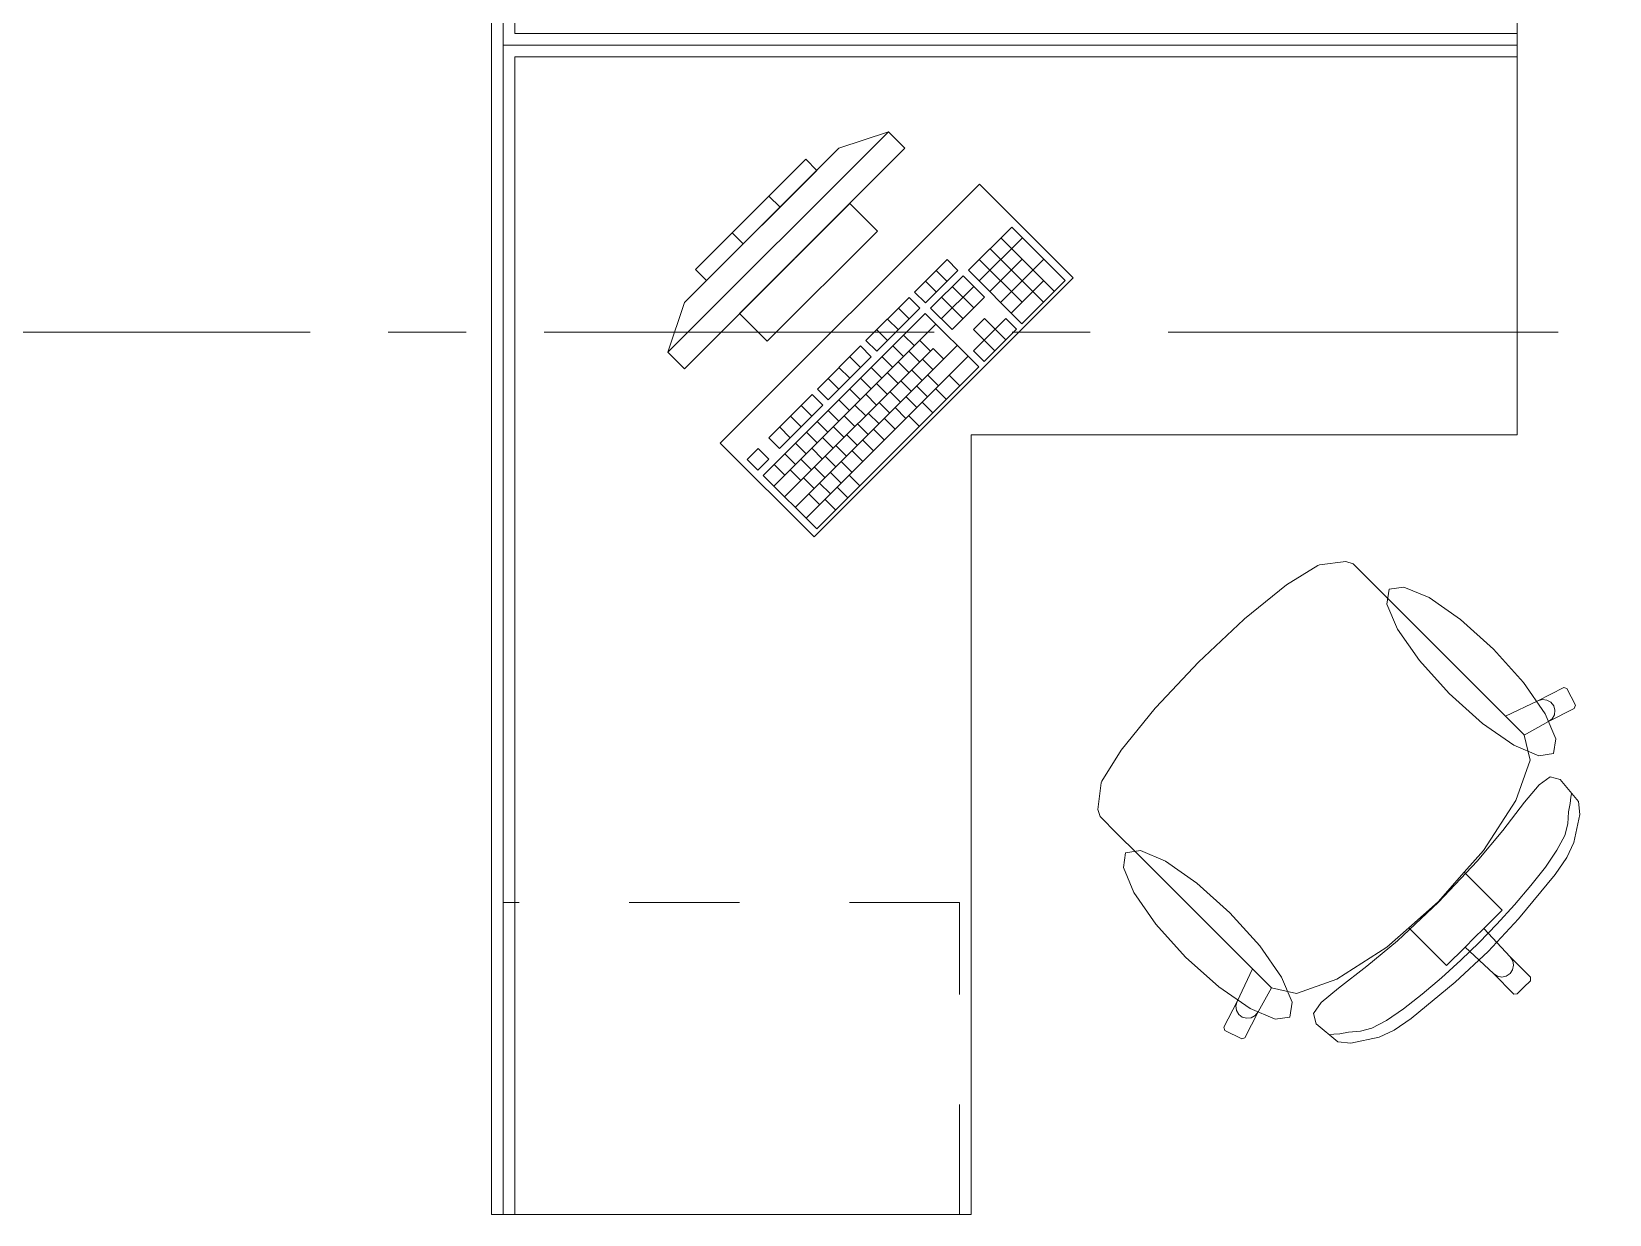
# Model space of a CAD drawing. Header units: inches. Extents: x -38 to 5698, y -33 to 92.
# Drawn here: x 126.109 to 128.132, y 33.275 to 34.793 of the extents above; entities that cross this region are included whole.
import ezdxf

# ---------------------------------------------------------------- set-up
doc = ezdxf.new("R2010")
doc.units = ezdxf.units.IN
doc.header["$MEASUREMENT"] = 0
doc.linetypes.add('Punto & Raya', pattern=[0.65, 0.5, -0.075, 0, -0.075])
doc.linetypes.add('Rayas', pattern=[0.282222, 0.141111, -0.141111])
doc.layers.add('Interior - Mobiliario', color=7, linetype='Continuous')
doc.layers.add('Marcador - Secciones', color=251, linetype='Continuous')

msp = doc.modelspace()

# ---------------------------------------------------------------- linework, layer by layer
at = {"layer": 'Interior - Mobiliario', "color": 175, "linetype": 'Continuous', "lineweight": 13}
for p, q in [((126.699, 34.79), (126.699, 36.275)), ((126.729, 36.275), (126.729, 34.79)), ((126.699, 34.76), (126.699, 34.79)), ((126.729, 34.79), (128.014, 34.79)), ((128.014, 34.79), (128.014, 34.76)), ((126.699, 33.275), (126.699, 34.76)), ((126.729, 34.76), (126.729, 33.275)), ((128.014, 34.76), (126.729, 34.76)), ((127.2079, 34.6639), (126.9251, 34.3811)), ((127.2079, 34.6639), (127.1443, 34.6427)), ((127.2291, 34.6427), (127.2079, 34.6639)), ((126.9463, 34.3599), (127.2291, 34.6427)), ((126.9463, 34.4447), (127.1443, 34.6427)), ((127.1019, 34.6286), (126.9604, 34.4871)), ((127.116, 34.6144), (127.1019, 34.6286)), ((126.9746, 34.473), (127.116, 34.6144)), ((127.0689, 34.5673), (127.0547, 34.5814)), ((127.1584, 34.572), (127.017, 34.4306)), ((127.1938, 34.5366), (127.1584, 34.572)), ((127.0217, 34.5201), (127.0076, 34.5343)), ((127.0524, 34.3952), (127.1938, 34.5366)), ((127.3659, 34.5416), (127.3105, 34.4862)), ((127.4345, 34.473), (127.3659, 34.5416)), ((127.3242, 34.4725), (127.3796, 34.5279)), ((127.4068, 34.4453), (127.3382, 34.5139)), ((127.4206, 34.4592), (127.352, 34.5278)), ((127.283, 34.4999), (127.2415, 34.4583)), ((127.2967, 34.4861), (127.283, 34.4999)), ((127.3792, 34.4452), (127.3243, 34.5001)), ((127.3379, 34.4588), (127.3795, 34.5003)), ((127.3516, 34.4451), (127.407, 34.5005)), ((126.9604, 34.4871), (126.9746, 34.473)), ((127.2552, 34.4446), (127.2967, 34.4861)), ((127.3036, 34.4793), (127.262, 34.4377)), ((127.2829, 34.4723), (127.2692, 34.486)), ((127.331, 34.4519), (127.3036, 34.4793)), ((127.3105, 34.4862), (127.3791, 34.4176)), ((127.2415, 34.4583), (127.2552, 34.4446)), ((127.269, 34.4584), (127.2553, 34.4722)), ((127.2757, 34.424), (127.3173, 34.4656)), ((127.3172, 34.438), (127.2897, 34.4654)), ((127.3654, 34.4314), (127.4069, 34.4729)), ((127.3791, 34.4176), (127.4345, 34.473)), ((126.9251, 34.3811), (126.9463, 34.4447)), ((127.2345, 34.4514), (127.1791, 34.396)), ((127.1929, 34.3823), (127.2482, 34.4377)), ((127.2344, 34.4238), (127.2207, 34.4375)), ((127.2482, 34.4377), (127.2345, 34.4514)), ((127.262, 34.4377), (127.2895, 34.4103)), ((127.3033, 34.4242), (127.2759, 34.4516)), ((127.2895, 34.4103), (127.331, 34.4519)), ((127.017, 34.4306), (127.0524, 34.3952)), ((127.2551, 34.4308), (127.0474, 34.2231)), ((127.0611, 34.2094), (127.2688, 34.4171)), ((127.2206, 34.41), (127.2068, 34.4237)), ((127.3237, 34.3623), (127.2551, 34.4308)), ((127.3309, 34.4243), (127.317, 34.4104)), ((127.3446, 34.4106), (127.3309, 34.4243)), ((127.3584, 34.4244), (127.3446, 34.4106)), ((127.3721, 34.4107), (127.3584, 34.4244)), ((127.1791, 34.396), (127.1929, 34.3823)), ((127.2067, 34.3961), (127.193, 34.4098)), ((127.2411, 34.3894), (127.2274, 34.4031)), ((127.2618, 34.3826), (127.248, 34.3963)), ((127.3307, 34.3967), (127.3169, 34.3829)), ((127.317, 34.4104), (127.3307, 34.3967)), ((127.3306, 34.3692), (127.3721, 34.4107)), ((127.3307, 34.3967), (127.3446, 34.4106)), ((127.3444, 34.383), (127.3307, 34.3967)), ((127.3583, 34.3969), (127.3446, 34.4106)), ((126.9251, 34.3811), (126.9463, 34.3599)), ((127.0748, 34.1957), (127.2652, 34.3861)), ((127.0885, 34.182), (127.2962, 34.3897)), ((127.1022, 34.1683), (127.31, 34.376)), ((127.1722, 34.3891), (127.1168, 34.3337)), ((127.1305, 34.32), (127.1859, 34.3754)), ((127.1721, 34.3615), (127.1584, 34.3752)), ((127.1859, 34.3754), (127.1722, 34.3891)), ((127.2134, 34.3617), (127.1997, 34.3754)), ((127.2273, 34.3756), (127.2136, 34.3893)), ((127.2479, 34.3688), (127.2342, 34.3825)), ((127.2789, 34.3724), (127.2652, 34.3861)), ((127.3169, 34.3829), (127.3306, 34.3692)), ((127.116, 34.1545), (127.3237, 34.3623)), ((127.1582, 34.3477), (127.1445, 34.3614)), ((127.1996, 34.3479), (127.1859, 34.3616)), ((127.2202, 34.3411), (127.2065, 34.3548)), ((127.2341, 34.3549), (127.2204, 34.3686)), ((127.2512, 34.3447), (127.2375, 34.3584)), ((127.2651, 34.3585), (127.2514, 34.3722)), ((127.1168, 34.3337), (127.1305, 34.32)), ((127.1444, 34.3338), (127.1307, 34.3475)), ((127.1719, 34.3202), (127.1582, 34.3339)), ((127.1857, 34.334), (127.172, 34.3477)), ((127.2064, 34.3272), (127.1927, 34.3409)), ((127.2374, 34.3308), (127.2237, 34.3445)), ((127.258, 34.324), (127.2443, 34.3377)), ((127.2719, 34.3379), (127.2582, 34.3516)), ((127.2821, 34.3207), (127.2684, 34.3344)), ((127.2994, 34.338), (127.2857, 34.3517)), ((127.1099, 34.3268), (127.0545, 34.2714)), ((127.0682, 34.2577), (127.1236, 34.313)), ((127.1098, 34.2992), (127.0961, 34.3129)), ((127.1236, 34.313), (127.1099, 34.3268)), ((127.158, 34.3063), (127.1443, 34.32)), ((127.1787, 34.2995), (127.165, 34.3132)), ((127.1925, 34.3134), (127.1788, 34.3271)), ((127.2097, 34.3031), (127.196, 34.3168)), ((127.2235, 34.317), (127.2098, 34.3307)), ((127.2442, 34.3102), (127.2305, 34.3239)), ((127.2648, 34.3034), (127.2511, 34.3171)), ((127.0959, 34.2854), (127.0822, 34.2991)), ((127.1303, 34.2786), (127.1166, 34.2923)), ((127.1442, 34.2925), (127.1305, 34.3062)), ((127.1648, 34.2857), (127.1511, 34.2994)), ((127.1959, 34.2893), (127.1821, 34.303)), ((127.2165, 34.2825), (127.2028, 34.2962)), ((127.2303, 34.2963), (127.2166, 34.3101)), ((127.2475, 34.2861), (127.2338, 34.2998)), ((127.0545, 34.2714), (127.0682, 34.2577)), ((127.0821, 34.2715), (127.0684, 34.2852)), ((127.1165, 34.2648), (127.1028, 34.2785)), ((127.1371, 34.258), (127.1234, 34.2717)), ((127.151, 34.2718), (127.1373, 34.2856)), ((127.1682, 34.2616), (127.1544, 34.2753)), ((127.182, 34.2754), (127.1683, 34.2891)), ((127.2026, 34.2686), (127.1889, 34.2824)), ((127.0407, 34.2575), (127.0268, 34.2437)), ((127.0544, 34.2438), (127.0407, 34.2575)), ((127.1026, 34.2509), (127.0889, 34.2646)), ((127.1233, 34.2441), (127.1096, 34.2579)), ((127.1543, 34.2477), (127.1406, 34.2615)), ((127.1749, 34.241), (127.1612, 34.2547)), ((127.1888, 34.2548), (127.1751, 34.2685)), ((127.0268, 34.2437), (127.0405, 34.23)), ((127.0405, 34.23), (127.0544, 34.2438)), ((127.075, 34.2232), (127.0612, 34.237)), ((127.0888, 34.2371), (127.0751, 34.2508)), ((127.1094, 34.2303), (127.0957, 34.244)), ((127.1266, 34.22), (127.1129, 34.2338)), ((127.1405, 34.2339), (127.1267, 34.2476)), ((127.1611, 34.2271), (127.1474, 34.2408)), ((127.0474, 34.2231), (127.116, 34.1545)), ((127.0956, 34.2164), (127.0819, 34.2302)), ((127.1128, 34.2062), (127.0991, 34.2199)), ((127.1334, 34.1994), (127.1197, 34.2131)), ((127.1473, 34.2133), (127.1335, 34.227)), ((127.1714, 34.2099), (127.1576, 34.2236)), ((127.1196, 34.1856), (127.1058, 34.1993)), ((127.1402, 34.1788), (127.1265, 34.1925)), ((127.1558, 34.1943), (127.1421, 34.2081)), ((127.7604, 34.1085), (127.7943, 34.1125)), ((127.7943, 34.1125), (127.8036, 34.1096)), ((127.8036, 34.1096), (127.8256, 34.0877)), ((127.7182, 34.0827), (127.7583, 34.1076)), ((127.7583, 34.1076), (127.7604, 34.1085)), ((127.6646, 34.0391), (127.7182, 34.0827)), ((127.8256, 34.0877), (127.8511, 34.0622)), ((127.8511, 34.0622), (127.9989, 33.9143)), ((127.6054, 33.9836), (127.6637, 34.0384)), ((127.6637, 34.0384), (127.6646, 34.0391)), ((127.6054, 33.9836), (127.5506, 33.9253)), ((128.0407, 33.9339), (128.0738, 33.9509)), ((128.0738, 33.9509), (128.0778, 33.9496)), ((128.0778, 33.9496), (128.0886, 33.9282)), ((127.9989, 33.9143), (128.0407, 33.9339)), ((128.0407, 33.9339), (128.0463, 33.9355)), ((128.0463, 33.9355), (128.0522, 33.9348)), ((128.0522, 33.9348), (128.0573, 33.932)), ((128.0573, 33.932), (128.0609, 33.9274)), ((128.0609, 33.9274), (128.0624, 33.9218)), ((128.0886, 33.9282), (128.0873, 33.9241)), ((127.5499, 33.9244), (127.5063, 33.8708)), ((127.5506, 33.9253), (127.5499, 33.9244)), ((128.0232, 33.8901), (127.9989, 33.9143)), ((128.0542, 33.9072), (128.0232, 33.8899)), ((128.0873, 33.9241), (128.0542, 33.9072)), ((128.0588, 33.9108), (128.0542, 33.9072)), ((128.0617, 33.9159), (128.0588, 33.9108)), ((128.0624, 33.9218), (128.0617, 33.9159)), ((128.0232, 33.8901), (128.0232, 33.8899)), ((128.0232, 33.8899), (128.0307, 33.8579)), ((127.5063, 33.8708), (127.4814, 33.8307)), ((128.0307, 33.8579), (128.0123, 33.8059)), ((127.4805, 33.8286), (127.4765, 33.7947)), ((127.4814, 33.8307), (127.4805, 33.8286)), ((128.0234, 33.8039), (128.0421, 33.8262)), ((128.0421, 33.8262), (128.0564, 33.8362)), ((128.0564, 33.8362), (128.0693, 33.8328)), ((128.0693, 33.8328), (128.0925, 33.8049)), ((128.0123, 33.8059), (127.971, 33.7421)), ((128.0821, 33.8022), (128.0829, 33.8102)), ((128.0829, 33.8102), (128.0837, 33.8147)), ((127.4765, 33.7947), (127.4794, 33.7854)), ((127.9955, 33.7677), (128.0234, 33.8039)), ((128.0789, 33.776), (128.08, 33.7914)), ((128.08, 33.7914), (128.0821, 33.8022)), ((128.0944, 33.7882), (128.0866, 33.752)), ((128.0925, 33.8049), (128.0944, 33.7882)), ((127.4794, 33.7854), (127.5013, 33.7634)), ((127.9628, 33.7284), (127.9955, 33.7677)), ((128.075, 33.7613), (128.0789, 33.776)), ((127.5013, 33.7634), (127.5268, 33.7379)), ((128.065, 33.7424), (128.075, 33.7613)), ((128.0866, 33.752), (128.0776, 33.7328)), ((127.5268, 33.7379), (127.6747, 33.5901)), ((127.9133, 33.6757), (127.9628, 33.7284)), ((127.971, 33.7421), (127.9462, 33.714)), ((128.0502, 33.7206), (128.065, 33.7424)), ((128.0776, 33.7328), (128.0627, 33.7111)), ((127.9462, 33.714), (127.9129, 33.6761)), ((127.9462, 33.714), (127.9736, 33.6866)), ((128.0627, 33.7111), (128.0159, 33.6544)), ((128.0316, 33.6968), (128.0502, 33.7206)), ((127.9736, 33.6866), (127.9947, 33.6654)), ((128.0104, 33.672), (128.0316, 33.6968)), ((127.9133, 33.6757), (127.8606, 33.6262)), ((127.875, 33.6428), (127.9129, 33.6761)), ((127.9947, 33.6654), (127.9711, 33.6418)), ((127.9879, 33.6474), (128.0104, 33.672)), ((127.9651, 33.6239), (127.9879, 33.6474)), ((128.0159, 33.6544), (127.9768, 33.6122)), ((127.8606, 33.6262), (127.8213, 33.5935)), ((127.8469, 33.618), (127.875, 33.6428)), ((127.875, 33.6428), (127.9024, 33.6154)), ((127.9651, 33.6239), (127.9416, 33.6011)), ((127.9472, 33.6179), (127.9591, 33.6299)), ((127.9711, 33.6418), (127.9591, 33.6299)), ((127.9711, 33.6418), (128.0051, 33.6053)), ((127.783, 33.5767), (127.8469, 33.618)), ((127.9024, 33.6154), (127.9235, 33.5943)), ((127.9235, 33.5943), (127.9472, 33.6179)), ((127.9346, 33.5731), (127.9768, 33.6122)), ((127.9472, 33.6179), (127.9837, 33.5839)), ((128.0051, 33.6053), (128.0083, 33.6004)), ((128.0051, 33.6053), (128.0311, 33.5792)), ((127.6747, 33.5901), (127.6551, 33.5483)), ((127.6989, 33.5658), (127.6747, 33.5901)), ((127.8213, 33.5935), (127.7851, 33.5655)), ((127.9416, 33.6011), (127.917, 33.5786)), ((127.9837, 33.5839), (127.9886, 33.5807)), ((127.9837, 33.5839), (128.0098, 33.5578)), ((128.0001, 33.5808), (128.005, 33.584)), ((128.0082, 33.5889), (128.005, 33.584)), ((128.0094, 33.5947), (128.0082, 33.5889)), ((128.0083, 33.6004), (128.0094, 33.5947)), ((127.6818, 33.5348), (127.6991, 33.5658)), ((127.6989, 33.5658), (127.6991, 33.5658)), ((127.6991, 33.5658), (127.7311, 33.5583)), ((127.7311, 33.5583), (127.783, 33.5767)), ((127.7851, 33.5655), (127.7628, 33.5469)), ((127.8779, 33.5263), (127.9346, 33.5731)), ((127.917, 33.5786), (127.8922, 33.5574)), ((127.9886, 33.5807), (127.9943, 33.5796)), ((127.9943, 33.5796), (128.0001, 33.5808)), ((128.014, 33.5579), (128.0226, 33.5664)), ((128.0311, 33.5749), (128.0226, 33.5664)), ((128.0311, 33.5792), (128.0311, 33.5749)), ((127.6551, 33.5483), (127.6381, 33.5152)), ((127.6551, 33.5483), (127.6535, 33.5426)), ((127.7628, 33.5469), (127.7528, 33.5326)), ((127.8922, 33.5574), (127.8684, 33.5388)), ((128.0098, 33.5578), (128.014, 33.5579)), ((127.6535, 33.5426), (127.6542, 33.5368)), ((127.6542, 33.5368), (127.657, 33.5317)), ((127.657, 33.5317), (127.6616, 33.5281)), ((127.6616, 33.5281), (127.6672, 33.5266)), ((127.6648, 33.5017), (127.6818, 33.5348)), ((127.6672, 33.5266), (127.673, 33.5273)), ((127.673, 33.5273), (127.6782, 33.5302)), ((127.6782, 33.5302), (127.6818, 33.5348)), ((127.7528, 33.5326), (127.7562, 33.5197)), ((127.8466, 33.524), (127.8277, 33.514)), ((127.8684, 33.5388), (127.8466, 33.524)), ((127.8562, 33.5114), (127.8779, 33.5263)), ((127.6381, 33.5152), (127.6394, 33.5112)), ((127.6394, 33.5112), (127.6608, 33.5003)), ((127.7562, 33.5197), (127.7841, 33.4965)), ((127.7788, 33.5061), (127.7743, 33.5053)), ((127.7868, 33.5069), (127.7788, 33.5061)), ((127.7976, 33.509), (127.7868, 33.5069)), ((127.813, 33.5101), (127.7976, 33.509)), ((127.8008, 33.4946), (127.837, 33.5024)), ((127.8277, 33.514), (127.813, 33.5101)), ((127.837, 33.5024), (127.8562, 33.5114)), ((127.6608, 33.5003), (127.6648, 33.5017)), ((127.7841, 33.4965), (127.8008, 33.4946)), ((126.729, 33.275), (126.699, 33.275))]:
    msp.add_line(p, q, dxfattribs=at)
at = {"layer": 'Interior - Mobiliario', "color": 175, "linetype": 'Rayas', "lineweight": 13}
for p, q in [((127.299, 33.675), (126.714, 33.675)), ((127.299, 33.275), (127.299, 33.675))]:
    msp.add_line(p, q, dxfattribs=at)
at = {"layer": 'Interior - Mobiliario', "color": 175, "linetype": 'Continuous', "lineweight": 13, "flags": 128}
for points in [[(126.714, 34.775), (126.714, 36.275), (127.314, 36.275), (127.314, 35.275), (128.014, 35.275), (128.014, 34.775)], [(126.714, 34.775), (126.714, 33.275), (127.314, 33.275), (127.314, 34.275), (128.014, 34.275), (128.014, 34.775)], [(126.9923, 34.2644), (127.1125, 34.1442), (127.4448, 34.4765), (127.3246, 34.5967)], [(127.9838, 34.0001), (128.022, 33.9576), (128.05, 33.9172), (128.0636, 33.8852), (128.0607, 33.8663), (128.0418, 33.8634), (128.0098, 33.877), (127.9694, 33.905), (127.9269, 33.9432), (127.8888, 33.9856), (127.8607, 34.026), (127.8471, 34.0581), (127.85, 34.077), (127.8689, 34.0799), (127.901, 34.0663), (127.9414, 34.0382)], [(127.5889, 33.6052), (127.6314, 33.567), (127.6717, 33.539), (127.7038, 33.5254), (127.7227, 33.5283), (127.7256, 33.5472), (127.712, 33.5792), (127.684, 33.6196), (127.6458, 33.6621), (127.6033, 33.7002), (127.563, 33.7282), (127.5309, 33.7419), (127.512, 33.739), (127.5091, 33.7201), (127.5227, 33.688), (127.5508, 33.6476)]]:
    msp.add_lwpolyline(points, close=True, dxfattribs=at)
at = {"layer": 'Marcador - Secciones', "color": 251, "linetype": 'Punto & Raya', "lineweight": 13}
msp.add_line((97.1666, 34.4067), (148.4403, 34.4067), dxfattribs=at)

doc.saveas('drawing.dxf')
